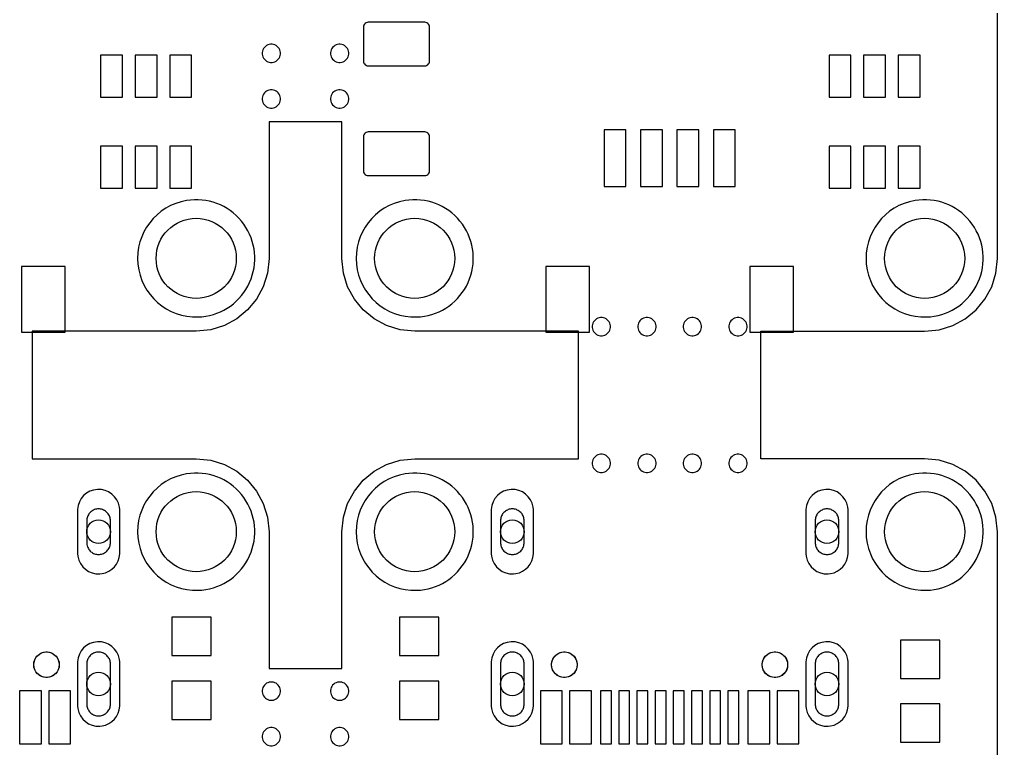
# Model space of a CAD drawing. Header units: millimetres. Extents: x 1 to 99, y 1.7 to 98.2.
# Drawn here: x 72.15 to 99, y 50.3 to 70.3 of the extents above; entities that cross this region are included whole.
import ezdxf

# ---------------------------------------------------------------- set-up
doc = ezdxf.new("R2010")
doc.units = ezdxf.units.MM

msp = doc.modelspace()

# ---------------------------------------------------------------- linework, layer by layer
at = {"layer": '16_copper'}
for points in [[(77.158, 62.149, 1), (76.842, 65.351), (76.738, 65.337, 0.936603), (77.053, 62.142)], [(83.158, 62.149, 1), (82.842, 65.351), (82.738, 65.337, 0.936603), (83.053, 62.142)], [(97.158, 62.149, 1), (96.842, 65.351), (96.738, 65.337, 0.936603), (97.053, 62.142)], [(77.158, 54.649, 1), (76.842, 57.851), (76.738, 57.837, 0.936603), (77.053, 54.642)], [(83.158, 54.649, 1), (82.842, 57.851), (82.738, 57.837, 0.936603), (83.053, 54.642)], [(97.158, 54.649, 1), (96.842, 57.851), (96.738, 57.837, 0.936603), (97.053, 54.642)], [(74.417, 55.099, 0.349916), (74.899, 55.638), (74.899, 56.862), (74.892, 56.926, 0.893656), (73.741, 56.862), (73.741, 55.638), (73.748, 55.574, 0.381721), (74.353, 55.092)], [(85.777, 55.099, 0.349916), (86.259, 55.638), (86.259, 56.862), (86.252, 56.926, 0.893656), (85.101, 56.862), (85.101, 55.638), (85.108, 55.574, 0.381721), (85.713, 55.092)], [(94.417, 55.099, 0.349916), (94.899, 55.638), (94.899, 56.862), (94.892, 56.926, 0.893656), (93.741, 56.862), (93.741, 55.638), (93.748, 55.574, 0.381721), (94.353, 55.092)], [(74.417, 50.919, 0.349916), (74.899, 51.458), (74.899, 52.682), (74.892, 52.746, 0.893656), (73.741, 52.682), (73.741, 51.458), (73.748, 51.394, 0.381721), (74.353, 50.912)], [(85.777, 50.919, 0.349916), (86.259, 51.458), (86.259, 52.682), (86.252, 52.746, 0.893656), (85.101, 52.682), (85.101, 51.458), (85.108, 51.394, 0.381721), (85.713, 50.912)], [(94.417, 50.919, 0.349916), (94.899, 51.458), (94.899, 52.682), (94.892, 52.746, 0.893656), (93.741, 52.682), (93.741, 51.458), (93.748, 51.394, 0.381721), (94.353, 50.912)]]:
    msp.add_lwpolyline(points, format="xyb", close=True, dxfattribs=at)
at = {"layer": '1_copper'}
for points in [[(83.304, 69.036), (83.331, 69.047), (83.356, 69.063), (83.377, 69.084), (83.393, 69.109), (83.404, 69.136), (83.41, 69.165), (83.41, 70.095), (83.404, 70.124), (83.393, 70.151), (83.377, 70.176), (83.356, 70.197), (83.331, 70.213), (83.304, 70.224), (83.275, 70.23), (81.725, 70.23), (81.696, 70.224), (81.669, 70.213), (81.644, 70.197), (81.623, 70.176), (81.607, 70.151), (81.596, 70.124), (81.59, 70.095), (81.59, 69.165), (81.596, 69.136), (81.607, 69.109), (81.623, 69.084), (81.644, 69.063), (81.669, 69.047), (81.696, 69.036), (81.725, 69.03), (83.275, 69.03)], [(74.975, 69.325), (74.375, 69.325), (74.375, 68.175), (74.975, 68.175)], [(75.925, 69.325), (75.325, 69.325), (75.325, 68.175), (75.925, 68.175)], [(76.875, 69.325), (76.275, 69.325), (76.275, 68.175), (76.875, 68.175)], [(94.975, 69.325), (94.375, 69.325), (94.375, 68.175), (94.975, 68.175)], [(95.925, 69.325), (95.325, 69.325), (95.325, 68.175), (95.925, 68.175)], [(96.875, 69.325), (96.275, 69.325), (96.275, 68.175), (96.875, 68.175)], [(83.304, 66.026), (83.331, 66.037), (83.356, 66.053), (83.377, 66.074), (83.393, 66.099), (83.404, 66.126), (83.41, 66.155), (83.41, 67.085), (83.404, 67.114), (83.393, 67.141), (83.377, 67.166), (83.356, 67.187), (83.331, 67.203), (83.304, 67.214), (83.275, 67.22), (81.725, 67.22), (81.696, 67.214), (81.669, 67.203), (81.644, 67.187), (81.623, 67.166), (81.607, 67.141), (81.596, 67.114), (81.59, 67.085), (81.59, 66.155), (81.596, 66.126), (81.607, 66.099), (81.623, 66.074), (81.644, 66.053), (81.669, 66.037), (81.696, 66.026), (81.725, 66.02), (83.275, 66.02)], [(88.8, 67.275), (88.2, 67.275), (88.2, 65.725), (88.8, 65.725)], [(89.8, 67.275), (89.2, 67.275), (89.2, 65.725), (89.8, 65.725)], [(90.8, 67.275), (90.2, 67.275), (90.2, 65.725), (90.8, 65.725)], [(91.8, 67.275), (91.2, 67.275), (91.2, 65.725), (91.8, 65.725)], [(74.975, 66.825), (74.375, 66.825), (74.375, 65.675), (74.975, 65.675)], [(75.925, 66.825), (75.325, 66.825), (75.325, 65.675), (75.925, 65.675)], [(76.875, 66.825), (76.275, 66.825), (76.275, 65.675), (76.875, 65.675)], [(94.975, 66.825), (94.375, 66.825), (94.375, 65.675), (94.975, 65.675)], [(95.925, 66.825), (95.325, 66.825), (95.325, 65.675), (95.925, 65.675)], [(96.875, 66.825), (96.275, 66.825), (96.275, 65.675), (96.875, 65.675)], [(73.4, 63.525), (72.2, 63.525), (72.2, 61.725), (73.4, 61.725)], [(87.8, 63.525), (86.6, 63.525), (86.6, 61.725), (87.8, 61.725)], [(93.4, 63.525), (92.2, 63.525), (92.2, 61.725), (93.4, 61.725)], [(77.415, 53.9), (76.335, 53.9), (76.335, 52.85), (77.415, 52.85)], [(83.665, 53.9), (82.585, 53.9), (82.585, 52.85), (83.665, 52.85)], [(97.415, 53.275), (96.335, 53.275), (96.335, 52.225), (97.415, 52.225)], [(77.415, 52.15), (76.335, 52.15), (76.335, 51.1), (77.415, 51.1)], [(83.665, 52.15), (82.585, 52.15), (82.585, 51.1), (83.665, 51.1)], [(72.75, 51.88), (72.15, 51.88), (72.15, 50.43), (72.75, 50.43)], [(73.55, 51.88), (72.95, 51.88), (72.95, 50.43), (73.55, 50.43)], [(87.05, 51.88), (86.45, 51.88), (86.45, 50.43), (87.05, 50.43)], [(87.85, 51.88), (87.25, 51.88), (87.25, 50.43), (87.85, 50.43)], [(88.4, 51.88), (88.1, 51.88), (88.1, 50.43), (88.4, 50.43)], [(88.9, 51.88), (88.6, 51.88), (88.6, 50.43), (88.9, 50.43)], [(89.4, 51.88), (89.1, 51.88), (89.1, 50.43), (89.4, 50.43)], [(89.9, 51.88), (89.6, 51.88), (89.6, 50.43), (89.9, 50.43)], [(90.4, 51.88), (90.1, 51.88), (90.1, 50.43), (90.4, 50.43)], [(90.9, 51.88), (90.6, 51.88), (90.6, 50.43), (90.9, 50.43)], [(91.4, 51.88), (91.1, 51.88), (91.1, 50.43), (91.4, 50.43)], [(91.9, 51.88), (91.6, 51.88), (91.6, 50.43), (91.9, 50.43)], [(92.75, 51.88), (92.15, 51.88), (92.15, 50.43), (92.75, 50.43)], [(93.55, 51.88), (92.95, 51.88), (92.95, 50.43), (93.55, 50.43)], [(97.415, 51.525), (96.335, 51.525), (96.335, 50.475), (97.415, 50.475)]]:
    msp.add_lwpolyline(points, close=True, dxfattribs=at)
for points in [[(77.158, 62.149, 1), (76.842, 65.351), (76.738, 65.337, 0.936603), (77.053, 62.142)], [(83.158, 62.149, 1), (82.842, 65.351), (82.738, 65.337, 0.936603), (83.053, 62.142)], [(97.158, 62.149, 1), (96.842, 65.351), (96.738, 65.337, 0.936603), (97.053, 62.142)], [(77.158, 54.649, 1), (76.842, 57.851), (76.738, 57.837, 0.936603), (77.053, 54.642)], [(83.158, 54.649, 1), (82.842, 57.851), (82.738, 57.837, 0.936603), (83.053, 54.642)], [(97.158, 54.649, 1), (96.842, 57.851), (96.738, 57.837, 0.936603), (97.053, 54.642)], [(74.417, 55.099, 0.349916), (74.899, 55.638), (74.899, 56.862), (74.892, 56.926, 0.893656), (73.741, 56.862), (73.741, 55.638), (73.748, 55.574, 0.381721), (74.353, 55.092)], [(85.777, 55.099, 0.349916), (86.259, 55.638), (86.259, 56.862), (86.252, 56.926, 0.893656), (85.101, 56.862), (85.101, 55.638), (85.108, 55.574, 0.381721), (85.713, 55.092)], [(94.417, 55.099, 0.349916), (94.899, 55.638), (94.899, 56.862), (94.892, 56.926, 0.893656), (93.741, 56.862), (93.741, 55.638), (93.748, 55.574, 0.381721), (94.353, 55.092)], [(74.417, 50.919, 0.349916), (74.899, 51.458), (74.899, 52.682), (74.892, 52.746, 0.893656), (73.741, 52.682), (73.741, 51.458), (73.748, 51.394, 0.381721), (74.353, 50.912)], [(85.777, 50.919, 0.349916), (86.259, 51.458), (86.259, 52.682), (86.252, 52.746, 0.893656), (85.101, 52.682), (85.101, 51.458), (85.108, 51.394, 0.381721), (85.713, 50.912)], [(94.417, 50.919, 0.349916), (94.899, 51.458), (94.899, 52.682), (94.892, 52.746, 0.893656), (93.741, 52.682), (93.741, 51.458), (93.748, 51.394, 0.381721), (94.353, 50.912)]]:
    msp.add_lwpolyline(points, format="xyb", close=True, dxfattribs=at)
at = {"layer": 'drills_NPTH'}
for centre in [(72.89, 52.6), (87.11, 52.6), (92.89, 52.6)]:
    msp.add_circle(centre, 0.35, dxfattribs=at)
at = {"layer": 'drills_PTH'}
for centre in [(74.32, 56.25), (85.68, 56.25), (94.32, 56.25), (74.32, 52.07), (85.68, 52.07), (94.32, 52.07)]:
    msp.add_circle(centre, 0.325, dxfattribs=at)
at = {"layer": 'drills_via_1_16'}
for centre in [(77, 63.75), (83, 63.75), (97, 63.75), (77, 56.25), (83, 56.25), (97, 56.25)]:
    msp.add_circle(centre, 1.1, dxfattribs=at)
at = {"layer": 'holes'}
for points in [[(79.312, 69.355), (79.312, 69.395), (79.306, 69.434), (79.294, 69.471), (79.276, 69.506), (79.253, 69.538), (79.225, 69.566), (79.194, 69.589), (79.158, 69.607), (79.121, 69.619), (79.082, 69.625), (79.043, 69.625), (79.004, 69.619), (78.967, 69.607), (78.931, 69.589), (78.9, 69.566), (78.872, 69.538), (78.849, 69.506), (78.831, 69.471), (78.819, 69.434), (78.812, 69.395), (78.812, 69.355), (78.819, 69.316), (78.831, 69.279), (78.849, 69.244), (78.872, 69.212), (78.9, 69.184), (78.931, 69.161), (78.967, 69.143), (79.004, 69.131), (79.043, 69.125), (79.082, 69.125), (79.121, 69.131), (79.158, 69.143), (79.194, 69.161), (79.225, 69.184), (79.253, 69.212), (79.276, 69.244), (79.294, 69.279), (79.306, 69.316), (79.312, 69.355)], [(81.188, 69.355), (81.188, 69.395), (81.181, 69.434), (81.169, 69.471), (81.151, 69.506), (81.128, 69.538), (81.1, 69.566), (81.069, 69.589), (81.033, 69.607), (80.996, 69.619), (80.957, 69.625), (80.918, 69.625), (80.879, 69.619), (80.842, 69.607), (80.806, 69.589), (80.775, 69.566), (80.747, 69.538), (80.724, 69.506), (80.706, 69.471), (80.694, 69.434), (80.688, 69.395), (80.688, 69.355), (80.694, 69.316), (80.706, 69.279), (80.724, 69.244), (80.747, 69.212), (80.775, 69.184), (80.806, 69.161), (80.842, 69.143), (80.879, 69.131), (80.918, 69.125), (80.957, 69.125), (80.996, 69.131), (81.033, 69.143), (81.069, 69.161), (81.1, 69.184), (81.128, 69.212), (81.151, 69.244), (81.169, 69.279), (81.181, 69.316), (81.188, 69.355)], [(79.312, 68.105), (79.312, 68.145), (79.306, 68.184), (79.294, 68.221), (79.276, 68.256), (79.253, 68.288), (79.225, 68.316), (79.194, 68.339), (79.158, 68.357), (79.121, 68.369), (79.082, 68.375), (79.043, 68.375), (79.004, 68.369), (78.967, 68.357), (78.931, 68.339), (78.9, 68.316), (78.872, 68.288), (78.849, 68.256), (78.831, 68.221), (78.819, 68.184), (78.812, 68.145), (78.812, 68.105), (78.819, 68.066), (78.831, 68.029), (78.849, 67.994), (78.872, 67.962), (78.9, 67.934), (78.931, 67.911), (78.967, 67.893), (79.004, 67.881), (79.043, 67.875), (79.082, 67.875), (79.121, 67.881), (79.158, 67.893), (79.194, 67.911), (79.225, 67.934), (79.253, 67.962), (79.276, 67.994), (79.294, 68.029), (79.306, 68.066), (79.312, 68.105)], [(81.188, 68.105), (81.188, 68.145), (81.181, 68.184), (81.169, 68.221), (81.151, 68.256), (81.128, 68.288), (81.1, 68.316), (81.069, 68.339), (81.033, 68.357), (80.996, 68.369), (80.957, 68.375), (80.918, 68.375), (80.879, 68.369), (80.842, 68.357), (80.806, 68.339), (80.775, 68.316), (80.747, 68.288), (80.724, 68.256), (80.706, 68.221), (80.694, 68.184), (80.688, 68.145), (80.688, 68.105), (80.694, 68.066), (80.706, 68.029), (80.724, 67.994), (80.747, 67.962), (80.775, 67.934), (80.806, 67.911), (80.842, 67.893), (80.879, 67.881), (80.918, 67.875), (80.957, 67.875), (80.996, 67.881), (81.033, 67.893), (81.069, 67.911), (81.1, 67.934), (81.128, 67.962), (81.151, 67.994), (81.169, 68.029), (81.181, 68.066), (81.188, 68.105)], [(72.5, 58.25), (77, 58.25), (77.402, 58.209), (77.776, 58.092), (78.116, 57.907), (78.412, 57.662), (78.657, 57.366), (78.842, 57.026), (78.959, 56.652), (79, 56.25), (79, 52.5), (81, 52.5), (81, 56.25), (81.041, 56.652), (81.158, 57.027), (81.343, 57.366), (81.587, 57.662), (81.884, 57.907), (82.223, 58.092), (82.598, 58.209), (83, 58.25), (87.5, 58.25), (87.5, 61.75), (83, 61.75), (82.598, 61.791), (82.223, 61.908), (81.884, 62.093), (81.587, 62.337), (81.343, 62.634), (81.158, 62.973), (81.041, 63.348), (81, 63.75), (81, 67.5), (79, 67.5), (79, 63.75), (78.959, 63.348), (78.842, 62.973), (78.657, 62.634), (78.412, 62.337), (78.116, 62.093), (77.776, 61.908), (77.402, 61.791), (77, 61.75), (72.5, 61.75), (72.5, 58.25)], [(88.375, 61.855), (88.375, 61.895), (88.369, 61.934), (88.357, 61.971), (88.339, 62.006), (88.316, 62.038), (88.288, 62.066), (88.256, 62.089), (88.221, 62.107), (88.184, 62.119), (88.145, 62.125), (88.105, 62.125), (88.066, 62.119), (88.029, 62.107), (87.994, 62.089), (87.962, 62.066), (87.934, 62.038), (87.911, 62.006), (87.893, 61.971), (87.881, 61.934), (87.875, 61.895), (87.875, 61.855), (87.881, 61.816), (87.893, 61.779), (87.911, 61.744), (87.934, 61.712), (87.962, 61.684), (87.994, 61.661), (88.029, 61.643), (88.066, 61.631), (88.105, 61.625), (88.145, 61.625), (88.184, 61.631), (88.221, 61.643), (88.256, 61.661), (88.288, 61.684), (88.316, 61.712), (88.339, 61.744), (88.357, 61.779), (88.369, 61.816), (88.375, 61.855)], [(89.625, 61.855), (89.625, 61.895), (89.619, 61.934), (89.607, 61.971), (89.589, 62.006), (89.566, 62.038), (89.538, 62.066), (89.506, 62.089), (89.471, 62.107), (89.434, 62.119), (89.395, 62.125), (89.355, 62.125), (89.316, 62.119), (89.279, 62.107), (89.244, 62.089), (89.212, 62.066), (89.184, 62.038), (89.161, 62.006), (89.143, 61.971), (89.131, 61.934), (89.125, 61.895), (89.125, 61.855), (89.131, 61.816), (89.143, 61.779), (89.161, 61.744), (89.184, 61.712), (89.212, 61.684), (89.244, 61.661), (89.279, 61.643), (89.316, 61.631), (89.355, 61.625), (89.395, 61.625), (89.434, 61.631), (89.471, 61.643), (89.506, 61.661), (89.538, 61.684), (89.566, 61.712), (89.589, 61.744), (89.607, 61.779), (89.619, 61.816), (89.625, 61.855)], [(90.875, 61.855), (90.875, 61.895), (90.869, 61.934), (90.857, 61.971), (90.839, 62.006), (90.816, 62.038), (90.788, 62.066), (90.756, 62.089), (90.721, 62.107), (90.684, 62.119), (90.645, 62.125), (90.605, 62.125), (90.566, 62.119), (90.529, 62.107), (90.494, 62.089), (90.462, 62.066), (90.434, 62.038), (90.411, 62.006), (90.393, 61.971), (90.381, 61.934), (90.375, 61.895), (90.375, 61.855), (90.381, 61.816), (90.393, 61.779), (90.411, 61.744), (90.434, 61.712), (90.462, 61.684), (90.494, 61.661), (90.529, 61.643), (90.566, 61.631), (90.605, 61.625), (90.645, 61.625), (90.684, 61.631), (90.721, 61.643), (90.756, 61.661), (90.788, 61.684), (90.816, 61.712), (90.839, 61.744), (90.857, 61.779), (90.869, 61.816), (90.875, 61.855)], [(92.125, 61.855), (92.125, 61.895), (92.119, 61.934), (92.107, 61.971), (92.089, 62.006), (92.066, 62.038), (92.038, 62.066), (92.006, 62.089), (91.971, 62.107), (91.934, 62.119), (91.895, 62.125), (91.855, 62.125), (91.816, 62.119), (91.779, 62.107), (91.744, 62.089), (91.712, 62.066), (91.684, 62.038), (91.661, 62.006), (91.643, 61.971), (91.631, 61.934), (91.625, 61.895), (91.625, 61.855), (91.631, 61.816), (91.643, 61.779), (91.661, 61.744), (91.684, 61.712), (91.712, 61.684), (91.744, 61.661), (91.779, 61.643), (91.816, 61.631), (91.855, 61.625), (91.895, 61.625), (91.934, 61.631), (91.971, 61.643), (92.006, 61.661), (92.038, 61.684), (92.066, 61.712), (92.089, 61.744), (92.107, 61.779), (92.119, 61.816), (92.125, 61.855)], [(88.375, 58.105), (88.375, 58.145), (88.369, 58.184), (88.357, 58.221), (88.339, 58.256), (88.316, 58.288), (88.288, 58.316), (88.256, 58.339), (88.221, 58.357), (88.184, 58.369), (88.145, 58.375), (88.105, 58.375), (88.066, 58.369), (88.029, 58.357), (87.994, 58.339), (87.962, 58.316), (87.934, 58.288), (87.911, 58.256), (87.893, 58.221), (87.881, 58.184), (87.875, 58.145), (87.875, 58.105), (87.881, 58.066), (87.893, 58.029), (87.911, 57.994), (87.934, 57.962), (87.962, 57.934), (87.994, 57.911), (88.029, 57.893), (88.066, 57.881), (88.105, 57.875), (88.145, 57.875), (88.184, 57.881), (88.221, 57.893), (88.256, 57.911), (88.288, 57.934), (88.316, 57.962), (88.339, 57.994), (88.357, 58.029), (88.369, 58.066), (88.375, 58.105)], [(89.625, 58.105), (89.625, 58.145), (89.619, 58.184), (89.607, 58.221), (89.589, 58.256), (89.566, 58.288), (89.538, 58.316), (89.506, 58.339), (89.471, 58.357), (89.434, 58.369), (89.395, 58.375), (89.355, 58.375), (89.316, 58.369), (89.279, 58.357), (89.244, 58.339), (89.212, 58.316), (89.184, 58.288), (89.161, 58.256), (89.143, 58.221), (89.131, 58.184), (89.125, 58.145), (89.125, 58.105), (89.131, 58.066), (89.143, 58.029), (89.161, 57.994), (89.184, 57.962), (89.212, 57.934), (89.244, 57.911), (89.279, 57.893), (89.316, 57.881), (89.355, 57.875), (89.395, 57.875), (89.434, 57.881), (89.471, 57.893), (89.506, 57.911), (89.538, 57.934), (89.566, 57.962), (89.589, 57.994), (89.607, 58.029), (89.619, 58.066), (89.625, 58.105)], [(90.875, 58.105), (90.875, 58.145), (90.869, 58.184), (90.857, 58.221), (90.839, 58.256), (90.816, 58.288), (90.788, 58.316), (90.756, 58.339), (90.721, 58.357), (90.684, 58.369), (90.645, 58.375), (90.605, 58.375), (90.566, 58.369), (90.529, 58.357), (90.494, 58.339), (90.462, 58.316), (90.434, 58.288), (90.411, 58.256), (90.393, 58.221), (90.381, 58.184), (90.375, 58.145), (90.375, 58.105), (90.381, 58.066), (90.393, 58.029), (90.411, 57.994), (90.434, 57.962), (90.462, 57.934), (90.494, 57.911), (90.529, 57.893), (90.566, 57.881), (90.605, 57.875), (90.645, 57.875), (90.684, 57.881), (90.721, 57.893), (90.756, 57.911), (90.788, 57.934), (90.816, 57.962), (90.839, 57.994), (90.857, 58.029), (90.869, 58.066), (90.875, 58.105)], [(92.125, 58.105), (92.125, 58.145), (92.119, 58.184), (92.107, 58.221), (92.089, 58.256), (92.066, 58.288), (92.038, 58.316), (92.006, 58.339), (91.971, 58.357), (91.934, 58.369), (91.895, 58.375), (91.855, 58.375), (91.816, 58.369), (91.779, 58.357), (91.744, 58.339), (91.712, 58.316), (91.684, 58.288), (91.661, 58.256), (91.643, 58.221), (91.631, 58.184), (91.625, 58.145), (91.625, 58.105), (91.631, 58.066), (91.643, 58.029), (91.661, 57.994), (91.684, 57.962), (91.712, 57.934), (91.744, 57.911), (91.779, 57.893), (91.816, 57.881), (91.855, 57.875), (91.895, 57.875), (91.934, 57.881), (91.971, 57.893), (92.006, 57.911), (92.038, 57.934), (92.066, 57.962), (92.089, 57.994), (92.107, 58.029), (92.119, 58.066), (92.125, 58.105)], [(73.995, 55.95), (73.996, 55.922), (74, 55.894), (74.006, 55.866), (74.015, 55.839), (74.025, 55.813), (74.039, 55.788), (74.054, 55.764), (74.071, 55.741), (74.09, 55.72), (74.111, 55.701), (74.134, 55.684), (74.157, 55.669), (74.183, 55.655), (74.209, 55.645), (74.236, 55.636), (74.264, 55.63), (74.292, 55.626), (74.32, 55.625), (74.348, 55.626), (74.376, 55.63), (74.404, 55.636), (74.431, 55.645), (74.457, 55.655), (74.483, 55.669), (74.506, 55.684), (74.529, 55.701), (74.55, 55.72), (74.569, 55.741), (74.586, 55.764), (74.601, 55.788), (74.615, 55.813), (74.625, 55.839), (74.634, 55.866), (74.64, 55.894), (74.644, 55.922), (74.645, 55.95), (74.645, 56.55), (74.644, 56.578), (74.64, 56.606), (74.634, 56.634), (74.625, 56.661), (74.615, 56.687), (74.601, 56.713), (74.586, 56.736), (74.569, 56.759), (74.55, 56.78), (74.529, 56.799), (74.506, 56.816), (74.483, 56.831), (74.457, 56.845), (74.431, 56.855), (74.404, 56.864), (74.376, 56.87), (74.348, 56.874), (74.32, 56.875), (74.292, 56.874), (74.264, 56.87), (74.236, 56.864), (74.209, 56.855), (74.183, 56.845), (74.157, 56.831), (74.134, 56.816), (74.111, 56.799), (74.09, 56.78), (74.071, 56.759), (74.054, 56.736), (74.039, 56.713), (74.025, 56.687), (74.015, 56.661), (74.006, 56.634), (74, 56.606), (73.996, 56.578), (73.995, 56.55), (73.995, 55.95)], [(85.355, 55.95), (85.356, 55.922), (85.36, 55.894), (85.366, 55.866), (85.375, 55.839), (85.385, 55.813), (85.399, 55.788), (85.414, 55.764), (85.431, 55.741), (85.45, 55.72), (85.471, 55.701), (85.494, 55.684), (85.517, 55.669), (85.543, 55.655), (85.569, 55.645), (85.596, 55.636), (85.624, 55.63), (85.652, 55.626), (85.68, 55.625), (85.708, 55.626), (85.736, 55.63), (85.764, 55.636), (85.791, 55.645), (85.817, 55.655), (85.843, 55.669), (85.866, 55.684), (85.889, 55.701), (85.91, 55.72), (85.929, 55.741), (85.946, 55.764), (85.961, 55.788), (85.975, 55.813), (85.985, 55.839), (85.994, 55.866), (86, 55.894), (86.004, 55.922), (86.005, 55.95), (86.005, 56.55), (86.004, 56.578), (86, 56.606), (85.994, 56.634), (85.985, 56.661), (85.975, 56.687), (85.961, 56.713), (85.946, 56.736), (85.929, 56.759), (85.91, 56.78), (85.889, 56.799), (85.866, 56.816), (85.843, 56.831), (85.817, 56.845), (85.791, 56.855), (85.764, 56.864), (85.736, 56.87), (85.708, 56.874), (85.68, 56.875), (85.652, 56.874), (85.624, 56.87), (85.596, 56.864), (85.569, 56.855), (85.543, 56.845), (85.517, 56.831), (85.494, 56.816), (85.471, 56.799), (85.45, 56.78), (85.431, 56.759), (85.414, 56.736), (85.399, 56.713), (85.385, 56.687), (85.375, 56.661), (85.366, 56.634), (85.36, 56.606), (85.356, 56.578), (85.355, 56.55), (85.355, 55.95)], [(93.995, 55.95), (93.996, 55.922), (94, 55.894), (94.006, 55.866), (94.015, 55.839), (94.025, 55.813), (94.039, 55.788), (94.054, 55.764), (94.071, 55.741), (94.09, 55.72), (94.111, 55.701), (94.134, 55.684), (94.157, 55.669), (94.183, 55.655), (94.209, 55.645), (94.236, 55.636), (94.264, 55.63), (94.292, 55.626), (94.32, 55.625), (94.348, 55.626), (94.376, 55.63), (94.404, 55.636), (94.431, 55.645), (94.457, 55.655), (94.483, 55.669), (94.506, 55.684), (94.529, 55.701), (94.55, 55.72), (94.569, 55.741), (94.586, 55.764), (94.601, 55.788), (94.615, 55.813), (94.625, 55.839), (94.634, 55.866), (94.64, 55.894), (94.644, 55.922), (94.645, 55.95), (94.645, 56.55), (94.644, 56.578), (94.64, 56.606), (94.634, 56.634), (94.625, 56.661), (94.615, 56.687), (94.601, 56.713), (94.586, 56.736), (94.569, 56.759), (94.55, 56.78), (94.529, 56.799), (94.506, 56.816), (94.483, 56.831), (94.457, 56.845), (94.431, 56.855), (94.404, 56.864), (94.376, 56.87), (94.348, 56.874), (94.32, 56.875), (94.292, 56.874), (94.264, 56.87), (94.236, 56.864), (94.209, 56.855), (94.183, 56.845), (94.157, 56.831), (94.134, 56.816), (94.111, 56.799), (94.09, 56.78), (94.071, 56.759), (94.054, 56.736), (94.039, 56.713), (94.025, 56.687), (94.015, 56.661), (94.006, 56.634), (94, 56.606), (93.996, 56.578), (93.995, 56.55), (93.995, 55.95)], [(72.54, 52.623), (72.546, 52.668), (72.558, 52.713), (72.575, 52.755), (72.598, 52.795), (72.626, 52.831), (72.659, 52.864), (72.695, 52.892), (72.735, 52.915), (72.777, 52.932), (72.822, 52.944), (72.867, 52.95), (72.913, 52.95), (72.958, 52.944), (73.003, 52.932), (73.045, 52.915), (73.085, 52.892), (73.121, 52.864), (73.154, 52.831), (73.182, 52.795), (73.205, 52.755), (73.222, 52.713), (73.234, 52.668), (73.24, 52.623), (73.24, 52.577), (73.234, 52.532), (73.222, 52.487), (73.205, 52.445), (73.182, 52.405), (73.154, 52.369), (73.121, 52.336), (73.085, 52.308), (73.045, 52.285), (73.003, 52.268), (72.958, 52.256), (72.913, 52.25), (72.867, 52.25), (72.822, 52.256), (72.777, 52.268), (72.735, 52.285), (72.695, 52.308), (72.659, 52.336), (72.626, 52.369), (72.598, 52.405), (72.575, 52.445), (72.558, 52.487), (72.546, 52.532), (72.54, 52.577), (72.54, 52.623)], [(73.995, 51.52), (73.996, 51.492), (74, 51.464), (74.006, 51.436), (74.015, 51.409), (74.025, 51.383), (74.039, 51.358), (74.054, 51.334), (74.071, 51.311), (74.09, 51.29), (74.111, 51.271), (74.134, 51.254), (74.157, 51.239), (74.183, 51.225), (74.209, 51.215), (74.236, 51.206), (74.264, 51.2), (74.292, 51.196), (74.32, 51.195), (74.348, 51.196), (74.376, 51.2), (74.404, 51.206), (74.431, 51.215), (74.457, 51.225), (74.483, 51.239), (74.506, 51.254), (74.529, 51.271), (74.55, 51.29), (74.569, 51.311), (74.586, 51.334), (74.601, 51.358), (74.615, 51.383), (74.625, 51.409), (74.634, 51.436), (74.64, 51.464), (74.644, 51.492), (74.645, 51.52), (74.645, 52.62), (74.644, 52.648), (74.64, 52.676), (74.634, 52.704), (74.625, 52.731), (74.615, 52.757), (74.601, 52.783), (74.586, 52.806), (74.569, 52.829), (74.55, 52.85), (74.529, 52.869), (74.506, 52.886), (74.483, 52.901), (74.457, 52.915), (74.431, 52.925), (74.404, 52.934), (74.376, 52.94), (74.348, 52.944), (74.32, 52.945), (74.292, 52.944), (74.264, 52.94), (74.236, 52.934), (74.209, 52.925), (74.183, 52.915), (74.157, 52.901), (74.134, 52.886), (74.111, 52.869), (74.09, 52.85), (74.071, 52.829), (74.054, 52.806), (74.039, 52.783), (74.025, 52.757), (74.015, 52.731), (74.006, 52.704), (74, 52.676), (73.996, 52.648), (73.995, 52.62), (73.995, 51.52)], [(85.355, 51.52), (85.356, 51.492), (85.36, 51.464), (85.366, 51.436), (85.375, 51.409), (85.385, 51.383), (85.399, 51.358), (85.414, 51.334), (85.431, 51.311), (85.45, 51.29), (85.471, 51.271), (85.494, 51.254), (85.517, 51.239), (85.543, 51.225), (85.569, 51.215), (85.596, 51.206), (85.624, 51.2), (85.652, 51.196), (85.68, 51.195), (85.708, 51.196), (85.736, 51.2), (85.764, 51.206), (85.791, 51.215), (85.817, 51.225), (85.843, 51.239), (85.866, 51.254), (85.889, 51.271), (85.91, 51.29), (85.929, 51.311), (85.946, 51.334), (85.961, 51.358), (85.975, 51.383), (85.985, 51.409), (85.994, 51.436), (86, 51.464), (86.004, 51.492), (86.005, 51.52), (86.005, 52.62), (86.004, 52.648), (86, 52.676), (85.994, 52.704), (85.985, 52.731), (85.975, 52.757), (85.961, 52.783), (85.946, 52.806), (85.929, 52.829), (85.91, 52.85), (85.889, 52.869), (85.866, 52.886), (85.843, 52.901), (85.817, 52.915), (85.791, 52.925), (85.764, 52.934), (85.736, 52.94), (85.708, 52.944), (85.68, 52.945), (85.652, 52.944), (85.624, 52.94), (85.596, 52.934), (85.569, 52.925), (85.543, 52.915), (85.517, 52.901), (85.494, 52.886), (85.471, 52.869), (85.45, 52.85), (85.431, 52.829), (85.414, 52.806), (85.399, 52.783), (85.385, 52.757), (85.375, 52.731), (85.366, 52.704), (85.36, 52.676), (85.356, 52.648), (85.355, 52.62), (85.355, 51.52)], [(86.76, 52.623), (86.766, 52.668), (86.778, 52.713), (86.795, 52.755), (86.818, 52.795), (86.846, 52.831), (86.879, 52.864), (86.915, 52.892), (86.955, 52.915), (86.997, 52.932), (87.042, 52.944), (87.087, 52.95), (87.133, 52.95), (87.178, 52.944), (87.223, 52.932), (87.265, 52.915), (87.305, 52.892), (87.341, 52.864), (87.374, 52.831), (87.402, 52.795), (87.425, 52.755), (87.442, 52.713), (87.454, 52.668), (87.46, 52.623), (87.46, 52.577), (87.454, 52.532), (87.442, 52.487), (87.425, 52.445), (87.402, 52.405), (87.374, 52.369), (87.341, 52.336), (87.305, 52.308), (87.265, 52.285), (87.223, 52.268), (87.178, 52.256), (87.133, 52.25), (87.087, 52.25), (87.042, 52.256), (86.997, 52.268), (86.955, 52.285), (86.915, 52.308), (86.879, 52.336), (86.846, 52.369), (86.818, 52.405), (86.795, 52.445), (86.778, 52.487), (86.766, 52.532), (86.76, 52.577), (86.76, 52.623)], [(92.54, 52.623), (92.546, 52.668), (92.558, 52.713), (92.575, 52.755), (92.598, 52.795), (92.626, 52.831), (92.659, 52.864), (92.695, 52.892), (92.735, 52.915), (92.777, 52.932), (92.822, 52.944), (92.867, 52.95), (92.913, 52.95), (92.958, 52.944), (93.003, 52.932), (93.045, 52.915), (93.085, 52.892), (93.121, 52.864), (93.154, 52.831), (93.182, 52.795), (93.205, 52.755), (93.222, 52.713), (93.234, 52.668), (93.24, 52.623), (93.24, 52.577), (93.234, 52.532), (93.222, 52.487), (93.205, 52.445), (93.182, 52.405), (93.154, 52.369), (93.121, 52.336), (93.085, 52.308), (93.045, 52.285), (93.003, 52.268), (92.958, 52.256), (92.913, 52.25), (92.867, 52.25), (92.822, 52.256), (92.777, 52.268), (92.735, 52.285), (92.695, 52.308), (92.659, 52.336), (92.626, 52.369), (92.598, 52.405), (92.575, 52.445), (92.558, 52.487), (92.546, 52.532), (92.54, 52.577), (92.54, 52.623)], [(93.995, 51.52), (93.996, 51.492), (94, 51.464), (94.006, 51.436), (94.015, 51.409), (94.025, 51.383), (94.039, 51.358), (94.054, 51.334), (94.071, 51.311), (94.09, 51.29), (94.111, 51.271), (94.134, 51.254), (94.157, 51.239), (94.183, 51.225), (94.209, 51.215), (94.236, 51.206), (94.264, 51.2), (94.292, 51.196), (94.32, 51.195), (94.348, 51.196), (94.376, 51.2), (94.404, 51.206), (94.431, 51.215), (94.457, 51.225), (94.483, 51.239), (94.506, 51.254), (94.529, 51.271), (94.55, 51.29), (94.569, 51.311), (94.586, 51.334), (94.601, 51.358), (94.615, 51.383), (94.625, 51.409), (94.634, 51.436), (94.64, 51.464), (94.644, 51.492), (94.645, 51.52), (94.645, 52.62), (94.644, 52.648), (94.64, 52.676), (94.634, 52.704), (94.625, 52.731), (94.615, 52.757), (94.601, 52.783), (94.586, 52.806), (94.569, 52.829), (94.55, 52.85), (94.529, 52.869), (94.506, 52.886), (94.483, 52.901), (94.457, 52.915), (94.431, 52.925), (94.404, 52.934), (94.376, 52.94), (94.348, 52.944), (94.32, 52.945), (94.292, 52.944), (94.264, 52.94), (94.236, 52.934), (94.209, 52.925), (94.183, 52.915), (94.157, 52.901), (94.134, 52.886), (94.111, 52.869), (94.09, 52.85), (94.071, 52.829), (94.054, 52.806), (94.039, 52.783), (94.025, 52.757), (94.015, 52.731), (94.006, 52.704), (94, 52.676), (93.996, 52.648), (93.995, 52.62), (93.995, 51.52)], [(79.312, 51.855), (79.312, 51.895), (79.306, 51.934), (79.294, 51.971), (79.276, 52.006), (79.253, 52.038), (79.225, 52.066), (79.194, 52.089), (79.158, 52.107), (79.121, 52.119), (79.082, 52.125), (79.043, 52.125), (79.004, 52.119), (78.967, 52.107), (78.931, 52.089), (78.9, 52.066), (78.872, 52.038), (78.849, 52.006), (78.831, 51.971), (78.819, 51.934), (78.812, 51.895), (78.812, 51.855), (78.819, 51.816), (78.831, 51.779), (78.849, 51.744), (78.872, 51.712), (78.9, 51.684), (78.931, 51.661), (78.967, 51.643), (79.004, 51.631), (79.043, 51.625), (79.082, 51.625), (79.121, 51.631), (79.158, 51.643), (79.194, 51.661), (79.225, 51.684), (79.253, 51.712), (79.276, 51.744), (79.294, 51.779), (79.306, 51.816), (79.312, 51.855)], [(81.188, 51.855), (81.188, 51.895), (81.181, 51.934), (81.169, 51.971), (81.151, 52.006), (81.128, 52.038), (81.1, 52.066), (81.069, 52.089), (81.033, 52.107), (80.996, 52.119), (80.957, 52.125), (80.918, 52.125), (80.879, 52.119), (80.842, 52.107), (80.806, 52.089), (80.775, 52.066), (80.747, 52.038), (80.724, 52.006), (80.706, 51.971), (80.694, 51.934), (80.688, 51.895), (80.688, 51.855), (80.694, 51.816), (80.706, 51.779), (80.724, 51.744), (80.747, 51.712), (80.775, 51.684), (80.806, 51.661), (80.842, 51.643), (80.879, 51.631), (80.918, 51.625), (80.957, 51.625), (80.996, 51.631), (81.033, 51.643), (81.069, 51.661), (81.1, 51.684), (81.128, 51.712), (81.151, 51.744), (81.169, 51.779), (81.181, 51.816), (81.188, 51.855)], [(79.312, 50.605), (79.312, 50.645), (79.306, 50.684), (79.294, 50.721), (79.276, 50.756), (79.253, 50.788), (79.225, 50.816), (79.194, 50.839), (79.158, 50.857), (79.121, 50.869), (79.082, 50.875), (79.043, 50.875), (79.004, 50.869), (78.967, 50.857), (78.931, 50.839), (78.9, 50.816), (78.872, 50.788), (78.849, 50.756), (78.831, 50.721), (78.819, 50.684), (78.812, 50.645), (78.812, 50.605), (78.819, 50.566), (78.831, 50.529), (78.849, 50.494), (78.872, 50.462), (78.9, 50.434), (78.931, 50.411), (78.967, 50.393), (79.004, 50.381), (79.043, 50.375), (79.082, 50.375), (79.121, 50.381), (79.158, 50.393), (79.194, 50.411), (79.225, 50.434), (79.253, 50.462), (79.276, 50.494), (79.294, 50.529), (79.306, 50.566), (79.312, 50.605)], [(81.188, 50.605), (81.188, 50.645), (81.181, 50.684), (81.169, 50.721), (81.151, 50.756), (81.128, 50.788), (81.1, 50.816), (81.069, 50.839), (81.033, 50.857), (80.996, 50.869), (80.957, 50.875), (80.918, 50.875), (80.879, 50.869), (80.842, 50.857), (80.806, 50.839), (80.775, 50.816), (80.747, 50.788), (80.724, 50.756), (80.706, 50.721), (80.694, 50.684), (80.688, 50.645), (80.688, 50.605), (80.694, 50.566), (80.706, 50.529), (80.724, 50.494), (80.747, 50.462), (80.775, 50.434), (80.806, 50.411), (80.842, 50.393), (80.879, 50.381), (80.918, 50.375), (80.957, 50.375), (80.996, 50.381), (81.033, 50.393), (81.069, 50.411), (81.1, 50.434), (81.128, 50.462), (81.151, 50.494), (81.169, 50.529), (81.181, 50.566), (81.188, 50.605)]]:
    msp.add_lwpolyline(points, close=True, dxfattribs=at)
at = {"layer": 'outline'}
msp.add_lwpolyline([(99, 43.75), (99, 56.25), (98.959, 56.652), (98.842, 57.027), (98.657, 57.366), (98.412, 57.662), (98.116, 57.907), (97.776, 58.092), (97.402, 58.209), (97, 58.25), (92.5, 58.25), (92.5, 61.75), (97, 61.75), (97.402, 61.791), (97.776, 61.908), (98.116, 62.093), (98.412, 62.337), (98.657, 62.634), (98.842, 62.973), (98.959, 63.348), (99, 63.75), (99, 76.25)], dxfattribs=at)

doc.saveas('drawing.dxf')
